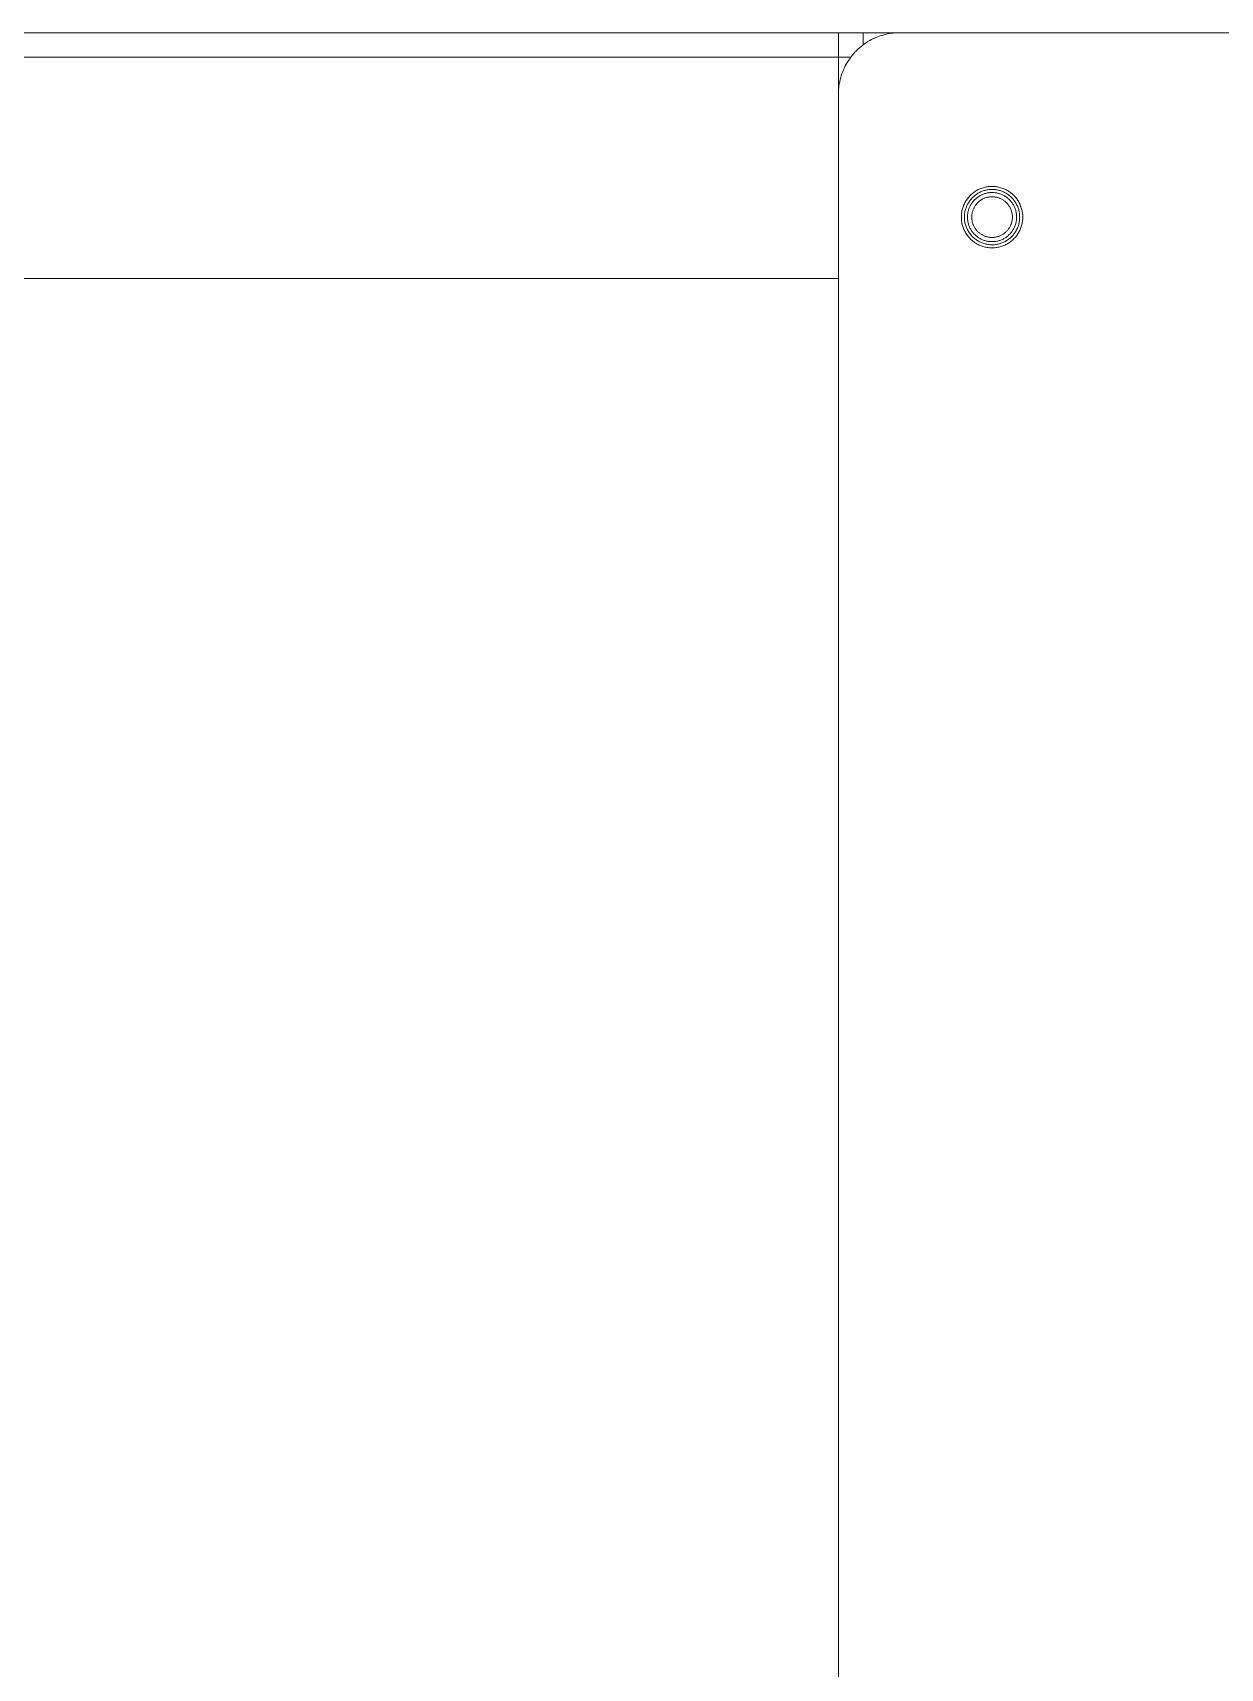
# Model space of a CAD drawing. Header units: millimetres. Extents: x -507 to 4570, y -12 to 3479.
# Drawn here: x 3578.2 to 3771.4, y 2715.7 to 2981.8 of the extents above; entities that cross this region are included whole.
import ezdxf

# ---------------------------------------------------------------- set-up
doc = ezdxf.new("R2010")
doc.units = ezdxf.units.MM
doc.layers.add('ZANO_R', color=7, linetype='Continuous', lineweight=0)

msp = doc.modelspace()

# ---------------------------------------------------------------- linework, layer by layer
at = {"layer": 'ZANO_R'}
for p, q in [((2789.29, 2981.82), (3709.29, 2981.82)), ((3709.29, 2981.82), (3713.29, 2981.82)), ((3709.29, 2977.82), (3709.29, 2981.82)), ((3713.29, 2981.82), (3713.29, 2979.82)), ((3713.29, 2981.82), (3716.13, 2981.82)), ((3713.8, 2980.19), (3714.09, 2980.37)), ((3714.09, 2980.37), (3714.39, 2980.54)), ((3714.39, 2980.54), (3714.69, 2980.7)), ((3714.69, 2980.7), (3714.99, 2980.86)), ((3714.99, 2980.86), (3715.3, 2981)), ((3715.3, 2981), (3715.62, 2981.13)), ((3715.62, 2981.13), (3715.94, 2981.25)), ((3715.94, 2981.25), (3716.26, 2981.36)), ((3719.29, 2981.82), (3716.13, 2981.82)), ((3716.26, 2981.36), (3716.59, 2981.45)), ((3716.59, 2981.45), (3716.92, 2981.54)), ((3716.92, 2981.54), (3717.25, 2981.62)), ((3717.25, 2981.62), (3717.59, 2981.68)), ((3717.59, 2981.68), (3717.93, 2981.73)), ((3717.93, 2981.73), (3718.26, 2981.77)), ((3718.26, 2981.77), (3718.6, 2981.8)), ((3718.6, 2981.8), (3718.95, 2981.82)), ((3718.95, 2981.82), (3719.29, 2981.82)), ((4159.29, 2981.82), (3719.29, 2981.82)), ((2789.29, 2977.82), (3709.29, 2977.82)), ((3709.29, 2977.82), (3711.29, 2977.82)), ((3709.29, 2977.82), (3709.29, 2971.82)), ((3711.12, 2977.59), (3711.32, 2977.87)), ((3711.32, 2977.87), (3711.53, 2978.14)), ((3711.53, 2978.14), (3711.75, 2978.4)), ((3711.75, 2978.4), (3711.98, 2978.65)), ((3711.98, 2978.65), (3712.22, 2978.9)), ((3712.22, 2978.9), (3712.46, 2979.13)), ((3712.46, 2979.13), (3712.72, 2979.36)), ((3712.72, 2979.36), (3712.98, 2979.58)), ((3712.98, 2979.58), (3713.24, 2979.79)), ((3713.24, 2979.79), (3713.52, 2979.99)), ((3713.52, 2979.99), (3713.8, 2980.19)), ((3709.76, 2974.85), (3709.86, 2975.17)), ((3709.86, 2975.17), (3709.98, 2975.49)), ((3709.98, 2975.49), (3710.12, 2975.81)), ((3710.12, 2975.81), (3710.26, 2976.12)), ((3710.26, 2976.12), (3710.41, 2976.43)), ((3710.41, 2976.43), (3710.57, 2976.73)), ((3710.57, 2976.73), (3710.74, 2977.02)), ((3710.74, 2977.02), (3710.93, 2977.31)), ((3710.93, 2977.31), (3711.12, 2977.59)), ((3709.29, 2972.17), (3709.31, 2972.51)), ((3709.31, 2972.51), (3709.34, 2972.85)), ((3709.34, 2972.85), (3709.38, 2973.19)), ((3709.38, 2973.19), (3709.43, 2973.52)), ((3709.43, 2973.52), (3709.5, 2973.86)), ((3709.5, 2973.86), (3709.57, 2974.19)), ((3709.57, 2974.19), (3709.66, 2974.52)), ((3709.66, 2974.52), (3709.76, 2974.85)), ((3709.29, 2971.82), (3709.29, 2972.17)), ((3709.29, 2971.82), (3709.29, 2577.82)), ((3732.04, 2956.29), (3732.2, 2956.37)), ((3732.2, 2956.37), (3732.35, 2956.44)), ((3732.35, 2956.44), (3732.51, 2956.5)), ((3732.51, 2956.5), (3732.68, 2956.56)), ((3732.68, 2956.56), (3732.84, 2956.61)), ((3732.84, 2956.61), (3733.01, 2956.66)), ((3733.01, 2956.66), (3733.17, 2956.7)), ((3733.17, 2956.7), (3733.34, 2956.73)), ((3733.34, 2956.73), (3733.51, 2956.76)), ((3733.51, 2956.76), (3733.68, 2956.79)), ((3733.68, 2956.79), (3733.86, 2956.81)), ((3733.86, 2956.81), (3734.03, 2956.82)), ((3734.03, 2956.82), (3734.2, 2956.82)), ((3734.2, 2956.82), (3734.37, 2956.82)), ((3734.37, 2956.82), (3734.55, 2956.82)), ((3734.55, 2956.82), (3734.72, 2956.81)), ((3734.72, 2956.81), (3734.89, 2956.79)), ((3734.89, 2956.79), (3735.06, 2956.76)), ((3735.06, 2956.76), (3735.23, 2956.73)), ((3735.23, 2956.73), (3735.4, 2956.7)), ((3735.4, 2956.7), (3735.57, 2956.66)), ((3735.57, 2956.66), (3735.73, 2956.61)), ((3735.73, 2956.61), (3735.9, 2956.56)), ((3735.9, 2956.56), (3736.06, 2956.5)), ((3736.06, 2956.5), (3736.22, 2956.44)), ((3736.22, 2956.44), (3736.38, 2956.37)), ((3736.38, 2956.37), (3736.53, 2956.29)), ((3729.58, 2953.52), (3729.64, 2953.68)), ((3729.64, 2953.68), (3729.71, 2953.84)), ((3729.71, 2953.84), (3729.78, 2953.99)), ((3729.78, 2953.99), (3729.86, 2954.15)), ((3729.86, 2954.15), (3729.94, 2954.3)), ((3729.94, 2954.3), (3730.03, 2954.45)), ((3730.03, 2954.45), (3730.12, 2954.59)), ((3730.12, 2954.59), (3730.22, 2954.74)), ((3730.17, 2953.64), (3730.23, 2953.78)), ((3730.22, 2954.74), (3730.32, 2954.87)), ((3730.23, 2953.78), (3730.3, 2953.92)), ((3730.3, 2953.92), (3730.38, 2954.05)), ((3730.32, 2954.87), (3730.43, 2955.01)), ((3730.38, 2954.05), (3730.46, 2954.19)), ((3730.43, 2955.01), (3730.54, 2955.14)), ((3730.46, 2954.19), (3730.54, 2954.32)), ((3730.54, 2955.14), (3730.66, 2955.27)), ((3730.54, 2954.32), (3730.63, 2954.44)), ((3730.63, 2954.44), (3730.72, 2954.57)), ((3730.66, 2955.27), (3730.78, 2955.39)), ((3730.75, 2953.68), (3730.68, 2953.56)), ((3730.72, 2954.57), (3730.82, 2954.69)), ((3730.81, 2953.8), (3730.75, 2953.68)), ((3730.78, 2955.39), (3730.91, 2955.51)), ((3730.88, 2953.92), (3730.81, 2953.8)), ((3730.82, 2954.69), (3730.92, 2954.81)), ((3730.96, 2954.04), (3730.88, 2953.92)), ((3730.91, 2955.51), (3731.04, 2955.62)), ((3730.92, 2954.81), (3731.02, 2954.92)), ((3731.04, 2954.15), (3730.96, 2954.04)), ((3731.02, 2954.92), (3731.13, 2955.03)), ((3731.04, 2955.62), (3731.17, 2955.73)), ((3731.12, 2954.26), (3731.04, 2954.15)), ((3731.2, 2954.37), (3731.12, 2954.26)), ((3731.13, 2955.03), (3731.25, 2955.14)), ((3731.17, 2955.73), (3731.31, 2955.84)), ((3731.29, 2954.48), (3731.2, 2954.37)), ((3731.25, 2955.14), (3731.36, 2955.24)), ((3731.39, 2954.58), (3731.29, 2954.48)), ((3731.31, 2955.84), (3731.45, 2955.94)), ((3731.36, 2955.24), (3731.48, 2955.34)), ((3731.48, 2954.68), (3731.39, 2954.58)), ((3731.45, 2955.94), (3731.59, 2956.04)), ((3731.48, 2955.34), (3731.6, 2955.44)), ((3731.58, 2954.77), (3731.48, 2954.68)), ((3731.53, 2953.66), (3731.6, 2953.75)), ((3731.69, 2954.86), (3731.58, 2954.77)), ((3731.59, 2956.04), (3731.74, 2956.13)), ((3731.6, 2955.44), (3731.73, 2955.53)), ((3731.6, 2953.75), (3731.66, 2953.84)), ((3731.66, 2953.84), (3731.74, 2953.93)), ((3731.79, 2954.95), (3731.69, 2954.86)), ((3731.73, 2955.53), (3731.86, 2955.61)), ((3731.74, 2956.13), (3731.89, 2956.21)), ((3731.74, 2953.93), (3731.81, 2954.02)), ((3731.9, 2955.04), (3731.79, 2954.95)), ((3731.81, 2954.02), (3731.89, 2954.1)), ((3731.86, 2955.61), (3731.99, 2955.7)), ((3731.89, 2956.21), (3732.04, 2956.29)), ((3731.89, 2954.1), (3731.97, 2954.19)), ((3732.02, 2955.12), (3731.9, 2955.04)), ((3731.97, 2954.19), (3732.05, 2954.26)), ((3731.99, 2955.7), (3732.13, 2955.77)), ((3732.13, 2955.19), (3732.02, 2955.12)), ((3732.05, 2954.26), (3732.14, 2954.34)), ((3732.13, 2955.77), (3732.27, 2955.84)), ((3732.25, 2955.27), (3732.13, 2955.19)), ((3732.14, 2954.34), (3732.22, 2954.41)), ((3732.22, 2954.41), (3732.31, 2954.48)), ((3732.37, 2955.33), (3732.25, 2955.27)), ((3732.27, 2955.84), (3732.41, 2955.91)), ((3732.31, 2954.48), (3732.41, 2954.55)), ((3732.49, 2955.4), (3732.37, 2955.33)), ((3732.41, 2955.91), (3732.55, 2955.97)), ((3732.41, 2954.55), (3732.5, 2954.61)), ((3732.61, 2955.46), (3732.49, 2955.4)), ((3732.5, 2954.61), (3732.6, 2954.67)), ((3732.55, 2955.97), (3732.69, 2956.03)), ((3732.6, 2954.67), (3732.7, 2954.73)), ((3732.74, 2955.51), (3732.61, 2955.46)), ((3732.69, 2956.03), (3732.84, 2956.08)), ((3732.7, 2954.73), (3732.8, 2954.78)), ((3732.87, 2955.56), (3732.74, 2955.51)), ((3732.8, 2954.78), (3732.9, 2954.83)), ((3732.84, 2956.08), (3732.99, 2956.13)), ((3733, 2955.61), (3732.87, 2955.56)), ((3732.9, 2954.83), (3733.01, 2954.88)), ((3732.99, 2956.13), (3733.14, 2956.17)), ((3733.13, 2955.65), (3733, 2955.61)), ((3733.01, 2954.88), (3733.11, 2954.92)), ((3733.11, 2954.92), (3733.22, 2954.96)), ((3733.26, 2955.69), (3733.13, 2955.65)), ((3733.14, 2956.17), (3733.29, 2956.21)), ((3733.22, 2954.96), (3733.33, 2954.99)), ((3733.4, 2955.72), (3733.26, 2955.69)), ((3733.29, 2956.21), (3733.44, 2956.24)), ((3733.33, 2954.99), (3733.44, 2955.02)), ((3733.53, 2955.75), (3733.4, 2955.72)), ((3733.44, 2956.24), (3733.59, 2956.27)), ((3733.44, 2955.02), (3733.55, 2955.05)), ((3733.67, 2955.78), (3733.53, 2955.75)), ((3733.55, 2955.05), (3733.66, 2955.07)), ((3733.59, 2956.27), (3733.74, 2956.29)), ((3733.66, 2955.07), (3733.78, 2955.09)), ((3733.81, 2955.8), (3733.67, 2955.78)), ((3733.74, 2956.29), (3733.9, 2956.31)), ((3733.78, 2955.09), (3733.89, 2955.11)), ((3733.94, 2955.81), (3733.81, 2955.8)), ((3733.89, 2955.11), (3734, 2955.12)), ((3733.9, 2956.31), (3734.05, 2956.32)), ((3734.08, 2955.82), (3733.94, 2955.81)), ((3734, 2955.12), (3734.12, 2955.13)), ((3734.05, 2956.32), (3734.21, 2956.32)), ((3734.22, 2955.82), (3734.08, 2955.82)), ((3734.12, 2955.13), (3734.23, 2955.13)), ((3734.21, 2956.32), (3734.36, 2956.32)), ((3734.36, 2955.82), (3734.22, 2955.82)), ((3734.23, 2955.13), (3734.34, 2955.13)), ((3734.34, 2955.13), (3734.46, 2955.13)), ((3734.36, 2956.32), (3734.52, 2956.32)), ((3734.49, 2955.82), (3734.36, 2955.82)), ((3734.46, 2955.13), (3734.57, 2955.12)), ((3734.63, 2955.81), (3734.49, 2955.82)), ((3734.52, 2956.32), (3734.68, 2956.31)), ((3734.57, 2955.12), (3734.69, 2955.11)), ((3734.77, 2955.8), (3734.63, 2955.81)), ((3734.68, 2956.31), (3734.83, 2956.29)), ((3734.69, 2955.11), (3734.8, 2955.09)), ((3734.91, 2955.78), (3734.77, 2955.8)), ((3734.8, 2955.09), (3734.91, 2955.07)), ((3734.83, 2956.29), (3734.98, 2956.27)), ((3735.04, 2955.75), (3734.91, 2955.78)), ((3734.91, 2955.07), (3735.02, 2955.05)), ((3734.98, 2956.27), (3735.14, 2956.24)), ((3735.02, 2955.05), (3735.13, 2955.02)), ((3735.18, 2955.72), (3735.04, 2955.75)), ((3735.13, 2955.02), (3735.24, 2954.99)), ((3735.14, 2956.24), (3735.29, 2956.21)), ((3735.31, 2955.69), (3735.18, 2955.72)), ((3735.24, 2954.99), (3735.35, 2954.96)), ((3735.29, 2956.21), (3735.44, 2956.17)), ((3735.44, 2955.65), (3735.31, 2955.69)), ((3735.35, 2954.96), (3735.46, 2954.92)), ((3735.44, 2956.17), (3735.59, 2956.13)), ((3735.58, 2955.61), (3735.44, 2955.65)), ((3735.46, 2954.92), (3735.57, 2954.88)), ((3735.57, 2954.88), (3735.67, 2954.83)), ((3735.71, 2955.56), (3735.58, 2955.61)), ((3735.59, 2956.13), (3735.74, 2956.08)), ((3735.67, 2954.83), (3735.77, 2954.78)), ((3735.83, 2955.51), (3735.71, 2955.56)), ((3735.74, 2956.08), (3735.88, 2956.03)), ((3735.77, 2954.78), (3735.88, 2954.73)), ((3735.96, 2955.46), (3735.83, 2955.51)), ((3735.88, 2956.03), (3736.03, 2955.97)), ((3735.88, 2954.73), (3735.97, 2954.67)), ((3736.08, 2955.4), (3735.96, 2955.46)), ((3735.97, 2954.67), (3736.07, 2954.61)), ((3736.03, 2955.97), (3736.17, 2955.91)), ((3736.07, 2954.61), (3736.17, 2954.55)), ((3736.21, 2955.33), (3736.08, 2955.4)), ((3736.17, 2955.91), (3736.31, 2955.84)), ((3736.17, 2954.55), (3736.26, 2954.48)), ((3736.33, 2955.27), (3736.21, 2955.33)), ((3736.26, 2954.48), (3736.35, 2954.41)), ((3736.31, 2955.84), (3736.45, 2955.77)), ((3736.44, 2955.19), (3736.33, 2955.27)), ((3736.35, 2954.41), (3736.44, 2954.34)), ((3736.56, 2955.12), (3736.44, 2955.19)), ((3736.44, 2954.34), (3736.52, 2954.26)), ((3736.45, 2955.77), (3736.58, 2955.7)), ((3736.52, 2954.26), (3736.61, 2954.19)), ((3736.53, 2956.29), (3736.69, 2956.21)), ((3736.67, 2955.04), (3736.56, 2955.12)), ((3736.58, 2955.7), (3736.71, 2955.61)), ((3736.61, 2954.19), (3736.69, 2954.1)), ((3736.78, 2954.95), (3736.67, 2955.04)), ((3736.69, 2956.21), (3736.84, 2956.13)), ((3736.69, 2954.1), (3736.76, 2954.02)), ((3736.71, 2955.61), (3736.84, 2955.53)), ((3736.76, 2954.02), (3736.84, 2953.93)), ((3736.89, 2954.86), (3736.78, 2954.95)), ((3736.84, 2956.13), (3736.98, 2956.04)), ((3736.84, 2955.53), (3736.97, 2955.44)), ((3736.84, 2953.93), (3736.91, 2953.84)), ((3736.99, 2954.77), (3736.89, 2954.86)), ((3736.91, 2953.84), (3736.98, 2953.75)), ((3736.97, 2955.44), (3737.09, 2955.34)), ((3736.98, 2956.04), (3737.13, 2955.94)), ((3736.98, 2953.75), (3737.04, 2953.66)), ((3737.09, 2954.68), (3736.99, 2954.77)), ((3737.09, 2955.34), (3737.21, 2955.24)), ((3737.19, 2954.58), (3737.09, 2954.68)), ((3737.13, 2955.94), (3737.27, 2955.84)), ((3737.28, 2954.48), (3737.19, 2954.58)), ((3737.21, 2955.24), (3737.33, 2955.14)), ((3737.27, 2955.84), (3737.4, 2955.73)), ((3737.37, 2954.37), (3737.28, 2954.48)), ((3737.33, 2955.14), (3737.44, 2955.03)), ((3737.46, 2954.26), (3737.37, 2954.37)), ((3737.4, 2955.73), (3737.54, 2955.62)), ((3737.44, 2955.03), (3737.55, 2954.92)), ((3737.54, 2954.15), (3737.46, 2954.26)), ((3737.54, 2955.62), (3737.67, 2955.51)), ((3737.62, 2954.04), (3737.54, 2954.15)), ((3737.55, 2954.92), (3737.66, 2954.81)), ((3737.69, 2953.92), (3737.62, 2954.04)), ((3737.66, 2954.81), (3737.76, 2954.69)), ((3737.67, 2955.51), (3737.79, 2955.39)), ((3737.76, 2953.8), (3737.69, 2953.92)), ((3737.76, 2954.69), (3737.85, 2954.57)), ((3737.83, 2953.68), (3737.76, 2953.8)), ((3737.79, 2955.39), (3737.91, 2955.27)), ((3737.89, 2953.56), (3737.83, 2953.68)), ((3737.85, 2954.57), (3737.95, 2954.44)), ((3737.91, 2955.27), (3738.03, 2955.14)), ((3737.95, 2954.44), (3738.03, 2954.32)), ((3738.03, 2955.14), (3738.14, 2955.01)), ((3738.03, 2954.32), (3738.12, 2954.19)), ((3738.12, 2954.19), (3738.2, 2954.05)), ((3738.14, 2955.01), (3738.25, 2954.87)), ((3738.2, 2954.05), (3738.27, 2953.92)), ((3738.25, 2954.87), (3738.35, 2954.74)), ((3738.27, 2953.92), (3738.34, 2953.78)), ((3738.34, 2953.78), (3738.41, 2953.64)), ((3738.35, 2954.74), (3738.45, 2954.59)), ((3738.45, 2954.59), (3738.54, 2954.45)), ((3738.54, 2954.45), (3738.63, 2954.3)), ((3738.63, 2954.3), (3738.71, 2954.15)), ((3738.71, 2954.15), (3738.79, 2953.99)), ((3738.79, 2953.99), (3738.86, 2953.84)), ((3738.86, 2953.84), (3738.93, 2953.68)), ((3738.93, 2953.68), (3738.99, 2953.52)), ((3729.29, 2952), (3729.3, 2952.17)), ((3729.29, 2951.82), (3729.29, 2952)), ((3729.29, 2951.65), (3729.29, 2951.82)), ((3729.3, 2951.48), (3729.29, 2951.65)), ((3729.3, 2952.17), (3729.31, 2952.34)), ((3729.31, 2951.31), (3729.3, 2951.48)), ((3729.31, 2952.34), (3729.33, 2952.51)), ((3729.33, 2951.14), (3729.31, 2951.31)), ((3729.33, 2952.51), (3729.36, 2952.68)), ((3729.36, 2950.97), (3729.33, 2951.14)), ((3729.36, 2952.68), (3729.39, 2952.85)), ((3729.39, 2952.85), (3729.43, 2953.02)), ((3729.43, 2953.02), (3729.48, 2953.19)), ((3729.48, 2953.19), (3729.53, 2953.35)), ((3729.53, 2953.35), (3729.58, 2953.52)), ((3729.79, 2951.98), (3729.8, 2952.14)), ((3729.79, 2951.82), (3729.79, 2951.98)), ((3729.79, 2951.67), (3729.79, 2951.82)), ((3729.8, 2951.51), (3729.79, 2951.67)), ((3729.8, 2952.14), (3729.81, 2952.29)), ((3729.81, 2951.36), (3729.8, 2951.51)), ((3729.81, 2952.29), (3729.83, 2952.44)), ((3729.83, 2951.21), (3729.81, 2951.36)), ((3729.83, 2952.44), (3729.85, 2952.6)), ((3729.85, 2951.05), (3729.83, 2951.21)), ((3729.85, 2952.6), (3729.88, 2952.75)), ((3729.88, 2950.9), (3729.85, 2951.05)), ((3729.88, 2952.75), (3729.92, 2952.9)), ((3729.92, 2952.9), (3729.96, 2953.05)), ((3729.96, 2953.05), (3730, 2953.2)), ((3730, 2953.2), (3730.05, 2953.35)), ((3730.05, 2953.35), (3730.11, 2953.49)), ((3730.11, 2953.49), (3730.17, 2953.64)), ((3730.3, 2952.1), (3730.29, 2951.96)), ((3730.29, 2951.96), (3730.29, 2951.82)), ((3730.29, 2951.82), (3730.29, 2951.69)), ((3730.29, 2951.69), (3730.3, 2951.55)), ((3730.31, 2952.24), (3730.3, 2952.1)), ((3730.3, 2951.55), (3730.31, 2951.41)), ((3730.33, 2952.38), (3730.31, 2952.24)), ((3730.31, 2951.41), (3730.33, 2951.27)), ((3730.35, 2952.51), (3730.33, 2952.38)), ((3730.33, 2951.27), (3730.35, 2951.14)), ((3730.37, 2952.65), (3730.35, 2952.51)), ((3730.35, 2951.14), (3730.37, 2951)), ((3730.4, 2952.78), (3730.37, 2952.65)), ((3730.44, 2952.92), (3730.4, 2952.78)), ((3730.48, 2953.05), (3730.44, 2952.92)), ((3730.52, 2953.18), (3730.48, 2953.05)), ((3730.57, 2953.31), (3730.52, 2953.18)), ((3730.63, 2953.43), (3730.57, 2953.31)), ((3730.68, 2953.56), (3730.63, 2953.43)), ((3730.98, 2951.94), (3730.99, 2952.05)), ((3730.98, 2951.82), (3730.98, 2951.94)), ((3730.98, 2951.71), (3730.98, 2951.82)), ((3730.99, 2951.6), (3730.98, 2951.71)), ((3730.99, 2952.05), (3731, 2952.17)), ((3731, 2951.48), (3730.99, 2951.6)), ((3731, 2952.17), (3731.01, 2952.28)), ((3731.01, 2951.37), (3731, 2951.48)), ((3731.01, 2952.28), (3731.03, 2952.39)), ((3731.03, 2951.26), (3731.01, 2951.37)), ((3731.03, 2952.39), (3731.05, 2952.51)), ((3731.05, 2951.14), (3731.03, 2951.26)), ((3731.05, 2952.51), (3731.07, 2952.62)), ((3731.07, 2951.03), (3731.05, 2951.14)), ((3731.07, 2952.62), (3731.1, 2952.73)), ((3731.1, 2950.92), (3731.07, 2951.03)), ((3731.1, 2952.73), (3731.14, 2952.84)), ((3731.14, 2952.84), (3731.17, 2952.94)), ((3731.17, 2952.94), (3731.21, 2953.05)), ((3731.21, 2953.05), (3731.26, 2953.16)), ((3731.26, 2953.16), (3731.31, 2953.26)), ((3731.31, 2953.26), (3731.36, 2953.36)), ((3731.36, 2953.36), (3731.41, 2953.46)), ((3731.41, 2953.46), (3731.47, 2953.56)), ((3731.47, 2953.56), (3731.53, 2953.66)), ((3737.04, 2953.66), (3737.1, 2953.56)), ((3737.1, 2953.56), (3737.16, 2953.46)), ((3737.16, 2953.46), (3737.22, 2953.36)), ((3737.22, 2953.36), (3737.27, 2953.26)), ((3737.27, 2953.26), (3737.32, 2953.16)), ((3737.32, 2953.16), (3737.36, 2953.05)), ((3737.36, 2953.05), (3737.4, 2952.94)), ((3737.4, 2952.94), (3737.44, 2952.84)), ((3737.44, 2952.84), (3737.47, 2952.73)), ((3737.47, 2952.73), (3737.5, 2952.62)), ((3737.5, 2951.03), (3737.47, 2950.92)), ((3737.5, 2952.62), (3737.53, 2952.51)), ((3737.53, 2951.14), (3737.5, 2951.03)), ((3737.53, 2952.51), (3737.55, 2952.39)), ((3737.55, 2951.26), (3737.53, 2951.14)), ((3737.55, 2952.39), (3737.57, 2952.28)), ((3737.57, 2951.37), (3737.55, 2951.26)), ((3737.57, 2952.28), (3737.58, 2952.17)), ((3737.58, 2951.48), (3737.57, 2951.37)), ((3737.58, 2952.17), (3737.59, 2952.05)), ((3737.59, 2951.6), (3737.58, 2951.48)), ((3737.59, 2952.05), (3737.59, 2951.94)), ((3737.59, 2951.94), (3737.6, 2951.82)), ((3737.6, 2951.82), (3737.59, 2951.71)), ((3737.59, 2951.71), (3737.59, 2951.6)), ((3737.95, 2953.43), (3737.89, 2953.56)), ((3738, 2953.31), (3737.95, 2953.43)), ((3738.05, 2953.18), (3738, 2953.31)), ((3738.1, 2953.05), (3738.05, 2953.18)), ((3738.14, 2952.92), (3738.1, 2953.05)), ((3738.17, 2952.78), (3738.14, 2952.92)), ((3738.2, 2952.65), (3738.17, 2952.78)), ((3738.23, 2952.51), (3738.2, 2952.65)), ((3738.2, 2951), (3738.23, 2951.14)), ((3738.25, 2952.38), (3738.23, 2952.51)), ((3738.23, 2951.14), (3738.25, 2951.27)), ((3738.27, 2952.24), (3738.25, 2952.38)), ((3738.25, 2951.27), (3738.27, 2951.41)), ((3738.28, 2952.1), (3738.27, 2952.24)), ((3738.27, 2951.41), (3738.28, 2951.55)), ((3738.28, 2951.96), (3738.28, 2952.1)), ((3738.29, 2951.82), (3738.28, 2951.96)), ((3738.28, 2951.69), (3738.29, 2951.82)), ((3738.28, 2951.55), (3738.28, 2951.69)), ((3738.41, 2953.64), (3738.47, 2953.49)), ((3738.47, 2953.49), (3738.52, 2953.35)), ((3738.52, 2953.35), (3738.57, 2953.2)), ((3738.57, 2953.2), (3738.62, 2953.05)), ((3738.62, 2953.05), (3738.66, 2952.9)), ((3738.66, 2952.9), (3738.69, 2952.75)), ((3738.69, 2952.75), (3738.72, 2952.6)), ((3738.72, 2951.05), (3738.69, 2950.9)), ((3738.72, 2952.6), (3738.74, 2952.44)), ((3738.74, 2951.21), (3738.72, 2951.05)), ((3738.74, 2952.44), (3738.76, 2952.29)), ((3738.76, 2951.36), (3738.74, 2951.21)), ((3738.76, 2952.29), (3738.78, 2952.14)), ((3738.78, 2951.51), (3738.76, 2951.36)), ((3738.78, 2952.14), (3738.78, 2951.98)), ((3738.78, 2951.98), (3738.79, 2951.82)), ((3738.79, 2951.82), (3738.78, 2951.67)), ((3738.78, 2951.67), (3738.78, 2951.51)), ((3738.99, 2953.52), (3739.05, 2953.35)), ((3739.05, 2953.35), (3739.1, 2953.19)), ((3739.1, 2953.19), (3739.14, 2953.02)), ((3739.14, 2953.02), (3739.18, 2952.85)), ((3739.18, 2952.85), (3739.21, 2952.68)), ((3739.21, 2952.68), (3739.24, 2952.51)), ((3739.24, 2951.14), (3739.21, 2950.97)), ((3739.24, 2952.51), (3739.26, 2952.34)), ((3739.26, 2951.31), (3739.24, 2951.14)), ((3739.26, 2952.34), (3739.28, 2952.17)), ((3739.28, 2951.48), (3739.26, 2951.31)), ((3739.28, 2952.17), (3739.28, 2952)), ((3739.28, 2952), (3739.29, 2951.82)), ((3739.29, 2951.82), (3739.28, 2951.65)), ((3739.28, 2951.65), (3739.28, 2951.48)), ((3729.39, 2950.8), (3729.36, 2950.97)), ((3729.43, 2950.63), (3729.39, 2950.8)), ((3729.48, 2950.46), (3729.43, 2950.63)), ((3729.53, 2950.3), (3729.48, 2950.46)), ((3729.58, 2950.13), (3729.53, 2950.3)), ((3729.64, 2949.97), (3729.58, 2950.13)), ((3729.71, 2949.81), (3729.64, 2949.97)), ((3729.78, 2949.66), (3729.71, 2949.81)), ((3729.86, 2949.5), (3729.78, 2949.66)), ((3729.94, 2949.35), (3729.86, 2949.5)), ((3729.92, 2950.75), (3729.88, 2950.9)), ((3729.96, 2950.6), (3729.92, 2950.75)), ((3730.03, 2949.2), (3729.94, 2949.35)), ((3730, 2950.45), (3729.96, 2950.6)), ((3730.05, 2950.3), (3730, 2950.45)), ((3730.12, 2949.06), (3730.03, 2949.2)), ((3730.11, 2950.16), (3730.05, 2950.3)), ((3730.17, 2950.01), (3730.11, 2950.16)), ((3730.22, 2948.91), (3730.12, 2949.06)), ((3730.23, 2949.87), (3730.17, 2950.01)), ((3730.32, 2948.78), (3730.22, 2948.91)), ((3730.3, 2949.73), (3730.23, 2949.87)), ((3730.38, 2949.6), (3730.3, 2949.73)), ((3730.43, 2948.64), (3730.32, 2948.78)), ((3730.37, 2951), (3730.4, 2950.87)), ((3730.46, 2949.46), (3730.38, 2949.6)), ((3730.4, 2950.87), (3730.44, 2950.73)), ((3730.54, 2948.51), (3730.43, 2948.64)), ((3730.44, 2950.73), (3730.48, 2950.6)), ((3730.54, 2949.33), (3730.46, 2949.46)), ((3730.48, 2950.6), (3730.52, 2950.47)), ((3730.52, 2950.47), (3730.57, 2950.34)), ((3730.63, 2949.21), (3730.54, 2949.33)), ((3730.66, 2948.38), (3730.54, 2948.51)), ((3730.57, 2950.34), (3730.63, 2950.21)), ((3730.63, 2950.21), (3730.68, 2950.09)), ((3730.72, 2949.08), (3730.63, 2949.21)), ((3730.78, 2948.26), (3730.66, 2948.38)), ((3730.68, 2950.09), (3730.75, 2949.97)), ((3730.82, 2948.96), (3730.72, 2949.08)), ((3730.75, 2949.97), (3730.81, 2949.84)), ((3730.81, 2949.84), (3730.88, 2949.73)), ((3730.92, 2948.84), (3730.82, 2948.96)), ((3730.88, 2949.73), (3730.96, 2949.61)), ((3731.02, 2948.73), (3730.92, 2948.84)), ((3730.96, 2949.61), (3731.04, 2949.5)), ((3731.13, 2948.62), (3731.02, 2948.73)), ((3731.04, 2949.5), (3731.12, 2949.39)), ((3731.14, 2950.81), (3731.1, 2950.92)), ((3731.12, 2949.39), (3731.2, 2949.28)), ((3731.25, 2948.51), (3731.13, 2948.62)), ((3731.17, 2950.7), (3731.14, 2950.81)), ((3731.21, 2950.6), (3731.17, 2950.7)), ((3731.2, 2949.28), (3731.29, 2949.17)), ((3731.26, 2950.49), (3731.21, 2950.6)), ((3731.36, 2948.41), (3731.25, 2948.51)), ((3731.31, 2950.39), (3731.26, 2950.49)), ((3731.29, 2949.17), (3731.39, 2949.07)), ((3731.36, 2950.29), (3731.31, 2950.39)), ((3731.41, 2950.19), (3731.36, 2950.29)), ((3731.48, 2948.31), (3731.36, 2948.41)), ((3731.39, 2949.07), (3731.48, 2948.97)), ((3731.47, 2950.09), (3731.41, 2950.19)), ((3731.53, 2949.99), (3731.47, 2950.09)), ((3731.48, 2948.97), (3731.58, 2948.88)), ((3731.6, 2949.9), (3731.53, 2949.99)), ((3731.58, 2948.88), (3731.69, 2948.79)), ((3731.66, 2949.81), (3731.6, 2949.9)), ((3731.74, 2949.72), (3731.66, 2949.81)), ((3731.69, 2948.79), (3731.79, 2948.7)), ((3731.81, 2949.63), (3731.74, 2949.72)), ((3731.79, 2948.7), (3731.9, 2948.61)), ((3731.89, 2949.55), (3731.81, 2949.63)), ((3731.97, 2949.46), (3731.89, 2949.55)), ((3731.9, 2948.61), (3732.02, 2948.53)), ((3732.05, 2949.39), (3731.97, 2949.46)), ((3732.02, 2948.53), (3732.13, 2948.46)), ((3732.14, 2949.31), (3732.05, 2949.39)), ((3732.13, 2948.46), (3732.25, 2948.38)), ((3732.22, 2949.24), (3732.14, 2949.31)), ((3732.31, 2949.17), (3732.22, 2949.24)), ((3732.25, 2948.38), (3732.37, 2948.32)), ((3732.41, 2949.1), (3732.31, 2949.17)), ((3732.5, 2949.04), (3732.41, 2949.1)), ((3732.6, 2948.98), (3732.5, 2949.04)), ((3732.7, 2948.92), (3732.6, 2948.98)), ((3732.8, 2948.87), (3732.7, 2948.92)), ((3732.9, 2948.82), (3732.8, 2948.87)), ((3733.01, 2948.77), (3732.9, 2948.82)), ((3733.11, 2948.73), (3733.01, 2948.77)), ((3733.22, 2948.69), (3733.11, 2948.73)), ((3733.33, 2948.66), (3733.22, 2948.69)), ((3733.44, 2948.63), (3733.33, 2948.66)), ((3733.55, 2948.6), (3733.44, 2948.63)), ((3733.66, 2948.57), (3733.55, 2948.6)), ((3733.78, 2948.56), (3733.66, 2948.57)), ((3733.89, 2948.54), (3733.78, 2948.56)), ((3734, 2948.53), (3733.89, 2948.54)), ((3734.12, 2948.52), (3734, 2948.53)), ((3734.23, 2948.52), (3734.12, 2948.52)), ((3734.34, 2948.52), (3734.23, 2948.52)), ((3734.46, 2948.52), (3734.34, 2948.52)), ((3734.57, 2948.53), (3734.46, 2948.52)), ((3734.69, 2948.54), (3734.57, 2948.53)), ((3734.8, 2948.56), (3734.69, 2948.54)), ((3734.91, 2948.57), (3734.8, 2948.56)), ((3735.02, 2948.6), (3734.91, 2948.57)), ((3735.13, 2948.63), (3735.02, 2948.6)), ((3735.24, 2948.66), (3735.13, 2948.63)), ((3735.35, 2948.69), (3735.24, 2948.66)), ((3735.46, 2948.73), (3735.35, 2948.69)), ((3735.57, 2948.77), (3735.46, 2948.73)), ((3735.67, 2948.82), (3735.57, 2948.77)), ((3735.77, 2948.87), (3735.67, 2948.82)), ((3735.88, 2948.92), (3735.77, 2948.87)), ((3735.97, 2948.98), (3735.88, 2948.92)), ((3736.07, 2949.04), (3735.97, 2948.98)), ((3736.17, 2949.1), (3736.07, 2949.04)), ((3736.26, 2949.17), (3736.17, 2949.1)), ((3736.21, 2948.32), (3736.33, 2948.38)), ((3736.35, 2949.24), (3736.26, 2949.17)), ((3736.33, 2948.38), (3736.44, 2948.46)), ((3736.44, 2949.31), (3736.35, 2949.24)), ((3736.52, 2949.39), (3736.44, 2949.31)), ((3736.44, 2948.46), (3736.56, 2948.53)), ((3736.61, 2949.46), (3736.52, 2949.39)), ((3736.56, 2948.53), (3736.67, 2948.61)), ((3736.69, 2949.55), (3736.61, 2949.46)), ((3736.67, 2948.61), (3736.78, 2948.7)), ((3736.76, 2949.63), (3736.69, 2949.55)), ((3736.84, 2949.72), (3736.76, 2949.63)), ((3736.78, 2948.7), (3736.89, 2948.79)), ((3736.91, 2949.81), (3736.84, 2949.72)), ((3736.89, 2948.79), (3736.99, 2948.88)), ((3736.98, 2949.9), (3736.91, 2949.81)), ((3737.04, 2949.99), (3736.98, 2949.9)), ((3736.99, 2948.88), (3737.09, 2948.97)), ((3737.1, 2950.09), (3737.04, 2949.99)), ((3737.09, 2948.97), (3737.19, 2949.07)), ((3737.21, 2948.41), (3737.09, 2948.31)), ((3737.16, 2950.19), (3737.1, 2950.09)), ((3737.22, 2950.29), (3737.16, 2950.19)), ((3737.19, 2949.07), (3737.28, 2949.17)), ((3737.33, 2948.51), (3737.21, 2948.41)), ((3737.27, 2950.39), (3737.22, 2950.29)), ((3737.32, 2950.49), (3737.27, 2950.39)), ((3737.28, 2949.17), (3737.37, 2949.28)), ((3737.36, 2950.6), (3737.32, 2950.49)), ((3737.44, 2948.62), (3737.33, 2948.51)), ((3737.4, 2950.7), (3737.36, 2950.6)), ((3737.37, 2949.28), (3737.46, 2949.39)), ((3737.44, 2950.81), (3737.4, 2950.7)), ((3737.47, 2950.92), (3737.44, 2950.81)), ((3737.55, 2948.73), (3737.44, 2948.62)), ((3737.46, 2949.39), (3737.54, 2949.5)), ((3737.54, 2949.5), (3737.62, 2949.61)), ((3737.66, 2948.84), (3737.55, 2948.73)), ((3737.62, 2949.61), (3737.69, 2949.73)), ((3737.76, 2948.96), (3737.66, 2948.84)), ((3737.69, 2949.73), (3737.76, 2949.84)), ((3737.76, 2949.84), (3737.83, 2949.97)), ((3737.85, 2949.08), (3737.76, 2948.96)), ((3737.91, 2948.38), (3737.79, 2948.26)), ((3737.83, 2949.97), (3737.89, 2950.09)), ((3737.95, 2949.21), (3737.85, 2949.08)), ((3737.89, 2950.09), (3737.95, 2950.21)), ((3738.03, 2948.51), (3737.91, 2948.38)), ((3737.95, 2950.21), (3738, 2950.34)), ((3738.03, 2949.33), (3737.95, 2949.21)), ((3738, 2950.34), (3738.05, 2950.47)), ((3738.12, 2949.46), (3738.03, 2949.33)), ((3738.14, 2948.64), (3738.03, 2948.51)), ((3738.05, 2950.47), (3738.1, 2950.6)), ((3738.1, 2950.6), (3738.14, 2950.73)), ((3738.2, 2949.6), (3738.12, 2949.46)), ((3738.14, 2950.73), (3738.17, 2950.87)), ((3738.25, 2948.78), (3738.14, 2948.64)), ((3738.17, 2950.87), (3738.2, 2951)), ((3738.27, 2949.73), (3738.2, 2949.6)), ((3738.35, 2948.91), (3738.25, 2948.78)), ((3738.34, 2949.87), (3738.27, 2949.73)), ((3738.41, 2950.01), (3738.34, 2949.87)), ((3738.45, 2949.06), (3738.35, 2948.91)), ((3738.47, 2950.16), (3738.41, 2950.01)), ((3738.54, 2949.2), (3738.45, 2949.06)), ((3738.52, 2950.3), (3738.47, 2950.16)), ((3738.57, 2950.45), (3738.52, 2950.3)), ((3738.63, 2949.35), (3738.54, 2949.2)), ((3738.62, 2950.6), (3738.57, 2950.45)), ((3738.66, 2950.75), (3738.62, 2950.6)), ((3738.71, 2949.5), (3738.63, 2949.35)), ((3738.69, 2950.9), (3738.66, 2950.75)), ((3738.79, 2949.66), (3738.71, 2949.5)), ((3738.86, 2949.81), (3738.79, 2949.66)), ((3738.93, 2949.97), (3738.86, 2949.81)), ((3738.99, 2950.13), (3738.93, 2949.97)), ((3739.05, 2950.3), (3738.99, 2950.13)), ((3739.1, 2950.46), (3739.05, 2950.3)), ((3739.14, 2950.63), (3739.1, 2950.46)), ((3739.18, 2950.8), (3739.14, 2950.63)), ((3739.21, 2950.97), (3739.18, 2950.8)), ((3730.91, 2948.14), (3730.78, 2948.26)), ((3731.04, 2948.03), (3730.91, 2948.14)), ((3731.17, 2947.92), (3731.04, 2948.03)), ((3731.31, 2947.81), (3731.17, 2947.92)), ((3731.45, 2947.71), (3731.31, 2947.81)), ((3731.59, 2947.61), (3731.45, 2947.71)), ((3731.6, 2948.21), (3731.48, 2948.31)), ((3731.74, 2947.52), (3731.59, 2947.61)), ((3731.73, 2948.12), (3731.6, 2948.21)), ((3731.86, 2948.04), (3731.73, 2948.12)), ((3731.89, 2947.44), (3731.74, 2947.52)), ((3731.99, 2947.95), (3731.86, 2948.04)), ((3732.04, 2947.36), (3731.89, 2947.44)), ((3732.13, 2947.88), (3731.99, 2947.95)), ((3732.2, 2947.28), (3732.04, 2947.36)), ((3732.27, 2947.8), (3732.13, 2947.88)), ((3732.35, 2947.21), (3732.2, 2947.28)), ((3732.41, 2947.74), (3732.27, 2947.8)), ((3732.51, 2947.15), (3732.35, 2947.21)), ((3732.37, 2948.32), (3732.49, 2948.25)), ((3732.55, 2947.67), (3732.41, 2947.74)), ((3732.49, 2948.25), (3732.61, 2948.19)), ((3732.68, 2947.09), (3732.51, 2947.15)), ((3732.69, 2947.62), (3732.55, 2947.67)), ((3732.61, 2948.19), (3732.74, 2948.14)), ((3732.84, 2947.04), (3732.68, 2947.09)), ((3732.84, 2947.56), (3732.69, 2947.62)), ((3732.74, 2948.14), (3732.87, 2948.08)), ((3732.99, 2947.52), (3732.84, 2947.56)), ((3733.01, 2946.99), (3732.84, 2947.04)), ((3732.87, 2948.08), (3733, 2948.04)), ((3733.14, 2947.47), (3732.99, 2947.52)), ((3733, 2948.04), (3733.13, 2948)), ((3733.17, 2946.95), (3733.01, 2946.99)), ((3733.13, 2948), (3733.26, 2947.96)), ((3733.29, 2947.44), (3733.14, 2947.47)), ((3733.34, 2946.91), (3733.17, 2946.95)), ((3733.26, 2947.96), (3733.4, 2947.93)), ((3733.44, 2947.41), (3733.29, 2947.44)), ((3733.51, 2946.89), (3733.34, 2946.91)), ((3733.4, 2947.93), (3733.53, 2947.9)), ((3733.59, 2947.38), (3733.44, 2947.41)), ((3733.68, 2946.86), (3733.51, 2946.89)), ((3733.53, 2947.9), (3733.67, 2947.87)), ((3733.74, 2947.36), (3733.59, 2947.38)), ((3733.67, 2947.87), (3733.81, 2947.85)), ((3733.86, 2946.84), (3733.68, 2946.86)), ((3733.9, 2947.34), (3733.74, 2947.36)), ((3733.81, 2947.85), (3733.94, 2947.84)), ((3734.03, 2946.83), (3733.86, 2946.84)), ((3734.05, 2947.33), (3733.9, 2947.34)), ((3733.94, 2947.84), (3734.08, 2947.83)), ((3734.2, 2946.83), (3734.03, 2946.83)), ((3734.21, 2947.33), (3734.05, 2947.33)), ((3734.08, 2947.83), (3734.22, 2947.83)), ((3734.37, 2946.83), (3734.2, 2946.83)), ((3734.36, 2947.33), (3734.21, 2947.33)), ((3734.22, 2947.83), (3734.36, 2947.83)), ((3734.36, 2947.83), (3734.49, 2947.83)), ((3734.52, 2947.33), (3734.36, 2947.33)), ((3734.55, 2946.83), (3734.37, 2946.83)), ((3734.49, 2947.83), (3734.63, 2947.84)), ((3734.68, 2947.34), (3734.52, 2947.33)), ((3734.72, 2946.84), (3734.55, 2946.83)), ((3734.63, 2947.84), (3734.77, 2947.85)), ((3734.83, 2947.36), (3734.68, 2947.34)), ((3734.89, 2946.86), (3734.72, 2946.84)), ((3734.77, 2947.85), (3734.91, 2947.87)), ((3734.98, 2947.38), (3734.83, 2947.36)), ((3735.06, 2946.89), (3734.89, 2946.86)), ((3734.91, 2947.87), (3735.04, 2947.9)), ((3735.14, 2947.41), (3734.98, 2947.38)), ((3735.04, 2947.9), (3735.18, 2947.93)), ((3735.23, 2946.91), (3735.06, 2946.89)), ((3735.29, 2947.44), (3735.14, 2947.41)), ((3735.18, 2947.93), (3735.31, 2947.96)), ((3735.4, 2946.95), (3735.23, 2946.91)), ((3735.44, 2947.47), (3735.29, 2947.44)), ((3735.31, 2947.96), (3735.44, 2948)), ((3735.57, 2946.99), (3735.4, 2946.95)), ((3735.44, 2948), (3735.58, 2948.04)), ((3735.59, 2947.52), (3735.44, 2947.47)), ((3735.73, 2947.04), (3735.57, 2946.99)), ((3735.58, 2948.04), (3735.71, 2948.08)), ((3735.74, 2947.56), (3735.59, 2947.52)), ((3735.71, 2948.08), (3735.83, 2948.14)), ((3735.9, 2947.09), (3735.73, 2947.04)), ((3735.88, 2947.62), (3735.74, 2947.56)), ((3735.83, 2948.14), (3735.96, 2948.19)), ((3736.03, 2947.67), (3735.88, 2947.62)), ((3736.06, 2947.15), (3735.9, 2947.09)), ((3735.96, 2948.19), (3736.08, 2948.25)), ((3736.17, 2947.74), (3736.03, 2947.67)), ((3736.22, 2947.21), (3736.06, 2947.15)), ((3736.08, 2948.25), (3736.21, 2948.32)), ((3736.31, 2947.8), (3736.17, 2947.74)), ((3736.38, 2947.28), (3736.22, 2947.21)), ((3736.45, 2947.88), (3736.31, 2947.8)), ((3736.53, 2947.36), (3736.38, 2947.28)), ((3736.58, 2947.95), (3736.45, 2947.88)), ((3736.69, 2947.44), (3736.53, 2947.36)), ((3736.71, 2948.04), (3736.58, 2947.95)), ((3736.84, 2947.52), (3736.69, 2947.44)), ((3736.84, 2948.12), (3736.71, 2948.04)), ((3736.97, 2948.21), (3736.84, 2948.12)), ((3736.98, 2947.61), (3736.84, 2947.52)), ((3737.09, 2948.31), (3736.97, 2948.21)), ((3737.13, 2947.71), (3736.98, 2947.61)), ((3737.27, 2947.81), (3737.13, 2947.71)), ((3737.4, 2947.92), (3737.27, 2947.81)), ((3737.54, 2948.03), (3737.4, 2947.92)), ((3737.67, 2948.14), (3737.54, 2948.03)), ((3737.79, 2948.26), (3737.67, 2948.14)), ((3709.29, 2941.82), (2789.29, 2941.82))]:
    msp.add_line(p, q, dxfattribs=at)

doc.saveas('drawing.dxf')
